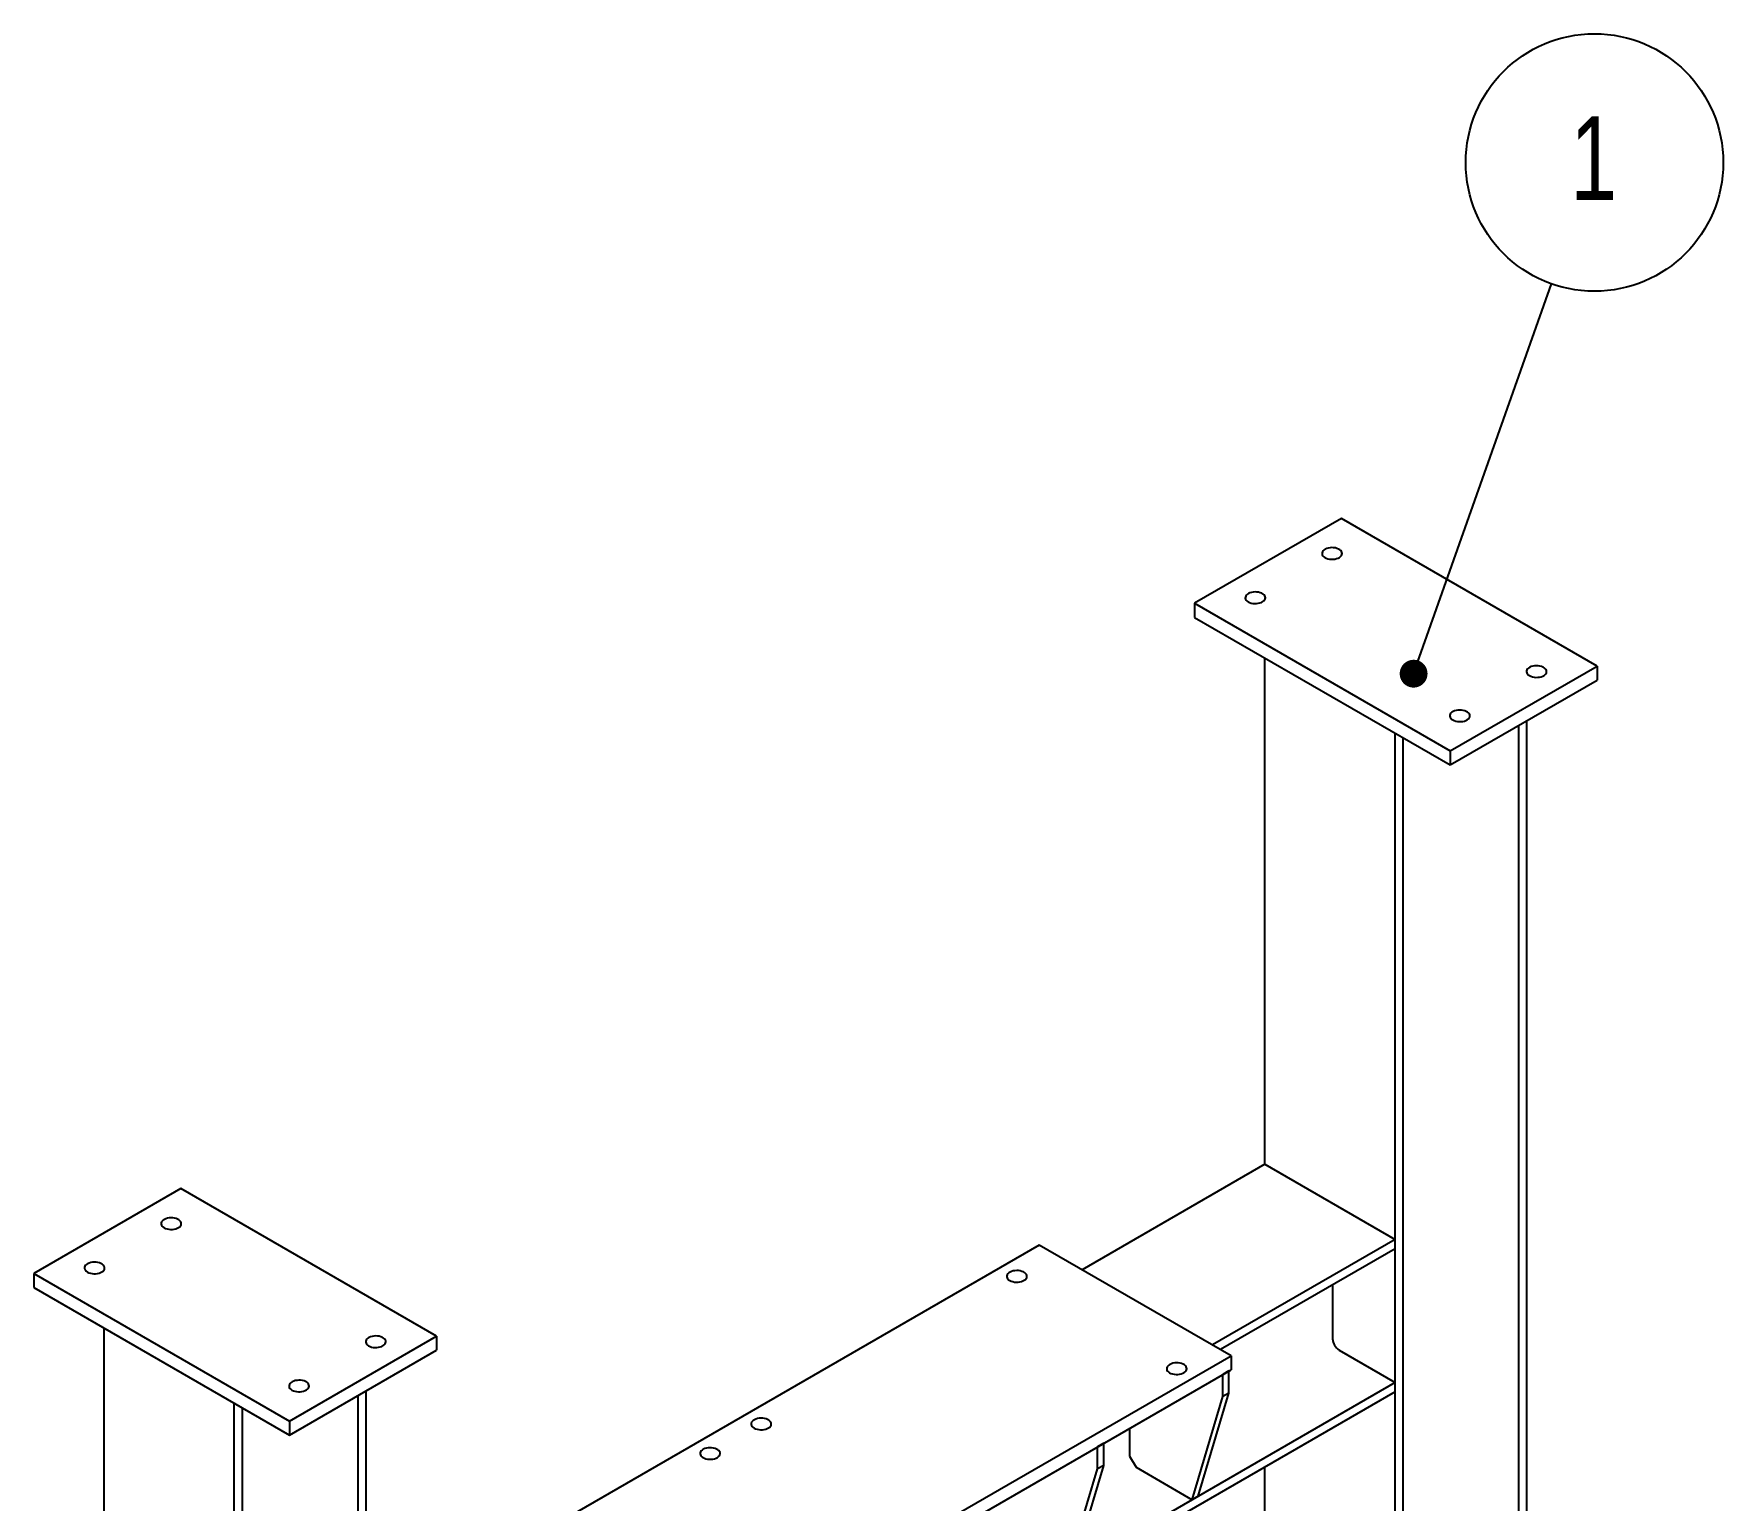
# Model space of a CAD drawing. Header units: millimetres. Extents: x 1293 to 41893, y 1011 to 26911.
# Drawn here: x 31567 to 33436, y 16482 to 18104 of the extents above; entities that cross this region are included whole.
import ezdxf

# ---------------------------------------------------------------- set-up
doc = ezdxf.new("R2010")
doc.units = ezdxf.units.MM
doc.header["$LTSCALE"] = 50
doc.layers.add('CAPA_1', color=7, linetype='Continuous')
doc.styles.add('SLDTEXTSTYLE0', font='TXT', dxfattribs={"width": 0.75})
doc.dimstyles.new('SLDDIMSTYLE3', dxfattribs={"dimtxt": 0.18, "dimasz": 30.769231, "dimexe": 0, "dimexo": 0.0625, "dimgap": 0, "dimtad": 0, "dimtih": 1, "dimtoh": 1, "dimdec": 0, "dimrnd": 1e-09, "dimzin": 0, "dimdsep": 46, "dimtxsty": 'Standard', "dimblk1": 'DOT', "dimblk2": 'DOT', "dimsah": 1, "dimcen": 0.09, "dimadec": 0, "dimazin": 0, "dimtfac": 30.769231, "dimtdec": 0, "dimtofl": 0, "dimtmove": 0, "dimatfit": 3, "dimldrblk": 'DOT', "dimfxl": 1, "dimfrac": 2, "dimtolj": 1, "dimtzin": 0, "dimarcsym": 0})

# ---------------------------------------------------------------- blocks, each defined once
blk = doc.blocks.new('SW_NOTE_0_101')
at = {"layer": 'CAPA_1', "color": 0}
blk.add_circle((47.5, 134.3), 142.4, dxfattribs=at)
at = {"layer": 'CAPA_1', "color": 0, "insert": (46.6, 185.5), "char_height": 92.6, "attachment_point": 2, "style": 'SLDTEXTSTYLE0'}
blk.add_mtext('1', dxfattribs=at)
blk = doc.blocks.new('_Dot')
at = {"color": 0, "linetype": 'ByBlock', "lineweight": -2}
blk.add_line((-0.5, 0), (-1, 0), dxfattribs=at)
at = {"color": 0, "linetype": 'ByBlock', "const_width": 0.5}
blk.add_lwpolyline([(-0.25, 0, 1), (0.25, 0, 1)], format="xyb", close=True, dxfattribs=at)

msp = doc.modelspace()

# ---------------------------------------------------------------- linework, layer by layer
at = {"color": 7, "linetype": 'Continuous', "lineweight": 25}
for p, q in [((33013.6123575, 17567.8475996), (32850.9777979, 17473.9606668)), ((33296.45507, 17404.5659773), (33013.6123575, 17567.8475996)), ((32850.9777979, 17473.9606668), (33133.8205103, 17310.6790444)), ((32850.9777979, 17473.9606668), (32850.9777979, 17458.4055643)), ((32850.9777979, 17458.4055643), (33133.8205103, 17295.123942)), ((32928.7751002, 16853.3749602), (32928.7751002, 17413.4941377)), ((33133.8205103, 17310.6790444), (33296.45507, 17404.5659773)), ((33296.45507, 17404.5659773), (33296.45507, 17389.0108748)), ((33133.8205103, 17295.123942), (33296.45507, 17389.0108748)), ((33218.6577677, 16341.5412554), (33218.6577677, 17344.0994482)), ((33072.8184083, 15705.0593701), (33072.8184083, 17330.3397059)), ((33081.7279538, 15710.2027412), (33081.7279538, 17325.1963348)), ((33209.7482223, 16340.9689533), (33209.7482223, 17338.9560771)), ((33133.8205103, 17310.6790444), (33133.8205103, 17295.123942)), ((32928.7751002, 16853.3749602), (32726.6677868, 16736.7008917)), ((32928.7751002, 16853.3749602), (33072.8184083, 16770.2205284)), ((31729.5064429, 16826.5490341), (31566.8718832, 16732.6621012)), ((32012.3491554, 16663.2674117), (31729.5064429, 16826.5490341)), ((32679.15085, 16764.1318354), (31972.0440689, 16355.9277795)), ((32891.2828844, 16641.6706187), (32679.15085, 16764.1318354)), ((33072.8184083, 16770.2205284), (32870.711095, 16653.5464599)), ((33072.8184083, 16759.9321142), (33072.8184083, 16770.2205284)), ((33072.8184083, 16759.9321142), (32879.6220886, 16648.4022528)), ((31566.8718832, 16732.6621012), (31849.7145957, 16569.3804789)), ((31566.8718832, 16732.6621012), (31566.8718832, 16717.1069988)), ((31566.8718832, 16717.1069988), (31849.7145957, 16553.8253764)), ((33003.5806336, 16719.9619977), (33003.5806336, 16660.3652045)), ((31644.6691855, 15596.9002203), (31644.6691855, 16672.1955721)), ((31849.7145957, 16569.3804789), (32012.3491554, 16663.2674117)), ((32012.3491554, 16663.2674117), (32012.3491554, 16647.7123093)), ((31849.7145957, 16553.8253764), (32012.3491554, 16647.7123093)), ((32184.1761032, 16233.4665628), (32891.2828844, 16641.6706187)), ((32891.2828844, 16641.6706187), (32891.2828844, 16626.1155162)), ((33010.7648385, 16647.9217966), (33072.8184083, 16612.0990333)), ((32184.1761032, 16217.9114603), (32891.2828844, 16626.1155162)), ((32888.9936262, 16624.7939556), (32882.2584341, 16620.9058119)), ((32882.2584341, 16596.4095876), (32882.2584341, 16620.9058119)), ((32888.9936262, 16600.2977312), (32888.9936262, 16624.7939556)), ((31925.6423077, 15774.8488323), (31925.6423077, 16597.6575115)), ((33072.8184083, 16612.0990333), (31934.5518531, 15954.9917379)), ((31934.5518531, 15769.7054612), (31934.5518531, 16602.8008826)), ((33072.8184083, 16601.8106191), (31934.5518531, 15944.7033236)), ((32848.214071, 16482.4377093), (32882.2584341, 16596.4095876)), ((32854.9492631, 16486.3258529), (32888.9936262, 16600.2977312)), ((32888.9936262, 16600.2977312), (32882.2584341, 16596.4095876)), ((33072.8184083, 16601.8106191), (33072.8184083, 16612.0990333)), ((31788.7124937, 14963.7608046), (31788.7124937, 16589.0411403)), ((31797.6220391, 15823.2804057), (31797.6220391, 16583.8977692)), ((31849.7145957, 16569.3804789), (31849.7145957, 16553.8253764)), ((32778.9762963, 16561.2823029), (32778.9762963, 16530.7038805)), ((32750.4006971, 16544.7859606), (32743.665505, 16540.897817)), ((32743.665505, 16516.4015926), (32743.665505, 16540.897817)), ((32750.4006971, 16520.2897363), (32750.4006971, 16544.7859606)), ((32778.9762963, 16530.7038805), (32786.1605012, 16518.2604726)), ((32709.6211419, 16402.4297143), (32743.665505, 16516.4015926)), ((32716.356334, 16406.3178579), (32750.4006971, 16520.2897363)), ((32750.4006971, 16520.2897363), (32743.665505, 16516.4015926)), ((32786.1605012, 16518.2604726), (32848.214071, 16482.4377093)), ((32928.7751002, 16188.9871063), (32928.7751002, 16518.6561872)), ((32854.9492631, 16486.3258529), (32848.214071, 16482.4377093))]:
    msp.add_line(p, q, dxfattribs=at)
at = {"color": 7, "linetype": 'Continuous', "lineweight": 25, "flags": 128}
for points in [[(32995.1480317, 17524.5320468), (32996.6773594, 17523.7949808), (32998.4100869, 17523.227401), (33000.2905231, 17522.8475497), (33002.258229, 17522.6676357), (33004.2499611, 17522.6934415), (33006.2017034, 17522.9241378), (33008.0507253, 17523.3523097), (33009.7375977, 17523.9641956), (33011.2081032, 17524.7401288), (33012.4149785, 17525.6551702), (33013.3194336, 17526.6799097), (33013.8923987, 17527.7814112), (33014.1154581, 17528.9242717), (33013.9814425, 17530.0717586), (33013.4946593, 17531.1869907), (33012.6707542, 17532.2341237), (33011.536208, 17533.1795017), (33010.1274861, 17533.9927396), (33008.4898659, 17534.6476991), (33006.6759819, 17535.1233294), (33004.7441338, 17535.4043434), (33002.7564128, 17535.4817089), (33000.7767059, 17535.3529395), (32998.8686426, 17535.0221738), (32997.0935494, 17534.500043), (32995.5084794, 17533.8033287), (32994.164378, 17532.9544239), (32993.1044458, 17531.9806132), (32992.3627499, 17530.9131956), (32991.9631289, 17529.7864787), (32991.918427, 17528.6366763), (32992.230081, 17527.5007438), (32992.8880741, 17526.4151912), (32993.8712578, 17525.4149088), (32995.1480317, 17524.5320468)], [(32910.295218, 17475.5475601), (32911.8245457, 17474.8104941), (32913.5572732, 17474.2429143), (32915.4377093, 17473.863063), (32917.4054153, 17473.6831489), (32919.3971473, 17473.7089548), (32921.3488896, 17473.9396511), (32923.1979115, 17474.367823), (32924.8847839, 17474.9797089), (32926.3552894, 17475.7556421), (32927.5621648, 17476.6706835), (32928.4666199, 17477.695423), (32929.039585, 17478.7969245), (32929.2626443, 17479.939785), (32929.1286288, 17481.0872719), (32928.6418456, 17482.202504), (32927.8179404, 17483.249637), (32926.6833943, 17484.195015), (32925.2746723, 17485.0082528), (32923.6370522, 17485.6632124), (32921.8231682, 17486.1388427), (32919.8913201, 17486.4198567), (32917.9035991, 17486.4972222), (32915.9238922, 17486.3684528), (32914.0158288, 17486.0376871), (32912.2407356, 17485.5155562), (32910.6556656, 17484.818842), (32909.3115643, 17483.9699372), (32908.2516321, 17482.9961265), (32907.5099361, 17481.9287089), (32907.1103152, 17480.801992), (32907.0656133, 17479.6521896), (32907.3772673, 17478.5162571), (32908.0352604, 17477.4307044), (32909.018444, 17476.4304221), (32910.295218, 17475.5475601)], [(33221.4222017, 17393.9067489), (33222.9515294, 17393.169683), (33224.6842569, 17392.6021031), (33226.564693, 17392.2222518), (33228.532399, 17392.0423378), (33230.5241311, 17392.0681436), (33232.4758733, 17392.2988399), (33234.3248952, 17392.7270118), (33236.0117677, 17393.3388977), (33237.4822732, 17394.1148309), (33238.6891485, 17395.0298723), (33239.5936036, 17396.0546118), (33240.1665687, 17397.1561133), (33240.3896281, 17398.2989738), (33240.2556125, 17399.4464607), (33239.7688293, 17400.5616929), (33238.9449242, 17401.6088258), (33237.810378, 17402.5542038), (33236.4016561, 17403.3674417), (33234.7640359, 17404.0224012), (33232.9501519, 17404.4980315), (33231.0183038, 17404.7790455), (33229.0305828, 17404.856411), (33227.0508759, 17404.7276416), (33225.1428125, 17404.3968759), (33223.3677194, 17403.8747451), (33221.7826494, 17403.1780308), (33220.438548, 17402.329126), (33219.3786158, 17401.3553153), (33218.6369199, 17400.2878977), (33218.2372989, 17399.1611808), (33218.192597, 17398.0113784), (33218.504251, 17396.8754459), (33219.1622441, 17395.7898933), (33220.1454277, 17394.7896109), (33221.4222017, 17393.9067489)], [(33136.569388, 17344.9222622), (33138.0987156, 17344.1851962), (33139.8314432, 17343.6176164), (33141.7118793, 17343.2377651), (33143.6795852, 17343.0578511), (33145.6713173, 17343.0836569), (33147.6230596, 17343.3143532), (33149.4720815, 17343.7425251), (33151.1589539, 17344.354411), (33152.6294594, 17345.1303442), (33153.8363347, 17346.0453856), (33154.7407899, 17347.0701251), (33155.3137549, 17348.1716266), (33155.5368143, 17349.3144871), (33155.4027988, 17350.461974), (33154.9160156, 17351.5772061), (33154.0921104, 17352.6243391), (33152.9575642, 17353.5697171), (33151.5488423, 17354.382955), (33149.9112221, 17355.0379145), (33148.0973381, 17355.5135448), (33146.1654901, 17355.7945588), (33144.1777691, 17355.8719243), (33142.1980622, 17355.7431549), (33140.2899988, 17355.4123892), (33138.5149056, 17354.8902584), (33136.9298356, 17354.1935441), (33135.5857343, 17353.3446393), (33134.5258021, 17352.3708286), (33133.7841061, 17351.303411), (33133.3844851, 17350.1766941), (33133.3397833, 17349.0268917), (33133.6514373, 17347.8909592), (33134.3094303, 17346.8054066), (33135.292614, 17345.8051242), (33136.569388, 17344.9222622)], [(31711.0421171, 16783.2334812), (31712.5714448, 16782.4964153), (31714.3041723, 16781.9288355), (31716.1846084, 16781.5489841), (31718.1523144, 16781.3690701), (31720.1440464, 16781.394876), (31722.0957887, 16781.6255722), (31723.9448106, 16782.0537442), (31725.6316831, 16782.66563), (31727.1021886, 16783.4415632), (31728.3090639, 16784.3566047), (31729.213519, 16785.3813441), (31729.7864841, 16786.4828457), (31730.0095435, 16787.6257062), (31729.8755279, 16788.7731931), (31729.3887447, 16789.8884252), (31728.5648395, 16790.9355582), (31727.4302934, 16791.8809362), (31726.0215715, 16792.694174), (31724.3839513, 16793.3491336), (31722.5700673, 16793.8247639), (31720.6382192, 16794.1057779), (31718.6504982, 16794.1831434), (31716.6707913, 16794.0543739), (31714.7627279, 16793.7236083), (31712.9876347, 16793.2014774), (31711.4025648, 16792.5047631), (31710.0584634, 16791.6558584), (31708.9985312, 16790.6820477), (31708.2568352, 16789.61463), (31707.8572143, 16788.4879132), (31707.8125124, 16787.3381107), (31708.1241664, 16786.2021783), (31708.7821595, 16785.1166256), (31709.7653431, 16784.1163433), (31711.0421171, 16783.2334812)], [(31626.1893033, 16734.2489945), (31627.718631, 16733.5119286), (31629.4513586, 16732.9443487), (31631.3317947, 16732.5644974), (31633.2995006, 16732.3845834), (31635.2912327, 16732.4103893), (31637.242975, 16732.6410855), (31639.0919969, 16733.0692575), (31640.7788693, 16733.6811433), (31642.2493748, 16734.4570765), (31643.4562501, 16735.372118), (31644.3607053, 16736.3968574), (31644.9336703, 16737.498359), (31645.1567297, 16738.6412194), (31645.0227141, 16739.7887063), (31644.535931, 16740.9039385), (31643.7120258, 16741.9510714), (31642.5774796, 16742.8964495), (31641.1687577, 16743.7096873), (31639.5311375, 16744.3646469), (31637.7172535, 16744.8402772), (31635.7854054, 16745.1212911), (31633.7976845, 16745.1986567), (31631.8179776, 16745.0698872), (31629.9099142, 16744.7391216), (31628.134821, 16744.2169907), (31626.549751, 16743.5202764), (31625.2056497, 16742.6713717), (31624.1457175, 16741.6975609), (31623.4040215, 16740.6301433), (31623.0044005, 16739.5034265), (31622.9596987, 16738.353624), (31623.2713527, 16737.2176916), (31623.9293457, 16736.1321389), (31624.9125294, 16735.1318566), (31626.1893033, 16734.2489945)], [(32646.5443886, 16724.8983231), (32648.0737163, 16724.1612572), (32649.8064438, 16723.5936773), (32651.6868799, 16723.213826), (32653.6545859, 16723.033912), (32655.6463179, 16723.0597179), (32657.5980602, 16723.2904141), (32659.4470821, 16723.7185861), (32661.1339546, 16724.3304719), (32662.6044601, 16725.1064051), (32663.8113354, 16726.0214466), (32664.7157905, 16727.046186), (32665.2887556, 16728.1476876), (32665.511815, 16729.290548), (32665.3777994, 16730.4380349), (32664.8910162, 16731.5532671), (32664.067111, 16732.6004), (32662.9325649, 16733.5457781), (32661.523843, 16734.3590159), (32659.8862228, 16735.0139755), (32658.0723388, 16735.4896058), (32656.1404907, 16735.7706197), (32654.1527697, 16735.8479853), (32652.1730628, 16735.7192158), (32650.2649994, 16735.3884502), (32648.4899063, 16734.8663193), (32646.9048363, 16734.169605), (32645.5607349, 16733.3207003), (32644.5008027, 16732.3468895), (32643.7591068, 16731.2794719), (32643.3594858, 16730.1527551), (32643.3147839, 16729.0029526), (32643.6264379, 16727.8670202), (32644.284431, 16726.7814675), (32645.2676146, 16725.7811852), (32646.5443886, 16724.8983231)], [(31937.3162871, 16652.6081833), (31938.8456147, 16651.8711174), (31940.5783423, 16651.3035376), (31942.4587784, 16650.9236863), (31944.4264844, 16650.7437722), (31946.4182164, 16650.7695781), (31948.3699587, 16651.0002744), (31950.2189806, 16651.4284463), (31951.905853, 16652.0403321), (31953.3763585, 16652.8162653), (31954.5832338, 16653.7313068), (31955.487689, 16654.7560462), (31956.060654, 16655.8575478), (31956.2837134, 16657.0004083), (31956.1496979, 16658.1478952), (31955.6629147, 16659.2631273), (31954.8390095, 16660.3102603), (31953.7044634, 16661.2556383), (31952.2957414, 16662.0688761), (31950.6581212, 16662.7238357), (31948.8442373, 16663.199466), (31946.9123892, 16663.48048), (31944.9246682, 16663.5578455), (31942.9449613, 16663.4290761), (31941.0368979, 16663.0983104), (31939.2618047, 16662.5761795), (31937.6767347, 16661.8794652), (31936.3326334, 16661.0305605), (31935.2727012, 16660.0567498), (31934.5310052, 16658.9893321), (31934.1313842, 16657.8626153), (31934.0866824, 16656.7128129), (31934.3983364, 16655.5768804), (31935.0563294, 16654.4913277), (31936.0395131, 16653.4910454), (31937.3162871, 16652.6081833)], [(32823.3210839, 16622.8473091), (32824.8504116, 16622.1102432), (32826.5831391, 16621.5426634), (32828.4635752, 16621.1628121), (32830.4312812, 16620.982898), (32832.4230132, 16621.0087039), (32834.3747555, 16621.2394002), (32836.2237774, 16621.6675721), (32837.9106499, 16622.2794579), (32839.3811554, 16623.0553911), (32840.5880307, 16623.9704326), (32841.4924858, 16624.9951721), (32842.0654509, 16626.0966736), (32842.2885103, 16627.2395341), (32842.1544947, 16628.387021), (32841.6677115, 16629.5022531), (32840.8438063, 16630.5493861), (32839.7092602, 16631.4947641), (32838.3005383, 16632.3080019), (32836.6629181, 16632.9629615), (32834.8490341, 16633.4385918), (32832.917186, 16633.7196058), (32830.929465, 16633.7969713), (32828.9497581, 16633.6682019), (32827.0416947, 16633.3374362), (32825.2666016, 16632.8153053), (32823.6815316, 16632.1185911), (32822.3374302, 16631.2696863), (32821.277498, 16630.2958756), (32820.5358021, 16629.2284579), (32820.1361811, 16628.1017411), (32820.0914792, 16626.9519387), (32820.4031332, 16625.8160062), (32821.0611263, 16624.7304535), (32822.0443099, 16623.7301712), (32823.3210839, 16622.8473091)], [(31852.4634733, 16603.6236966), (31853.992801, 16602.8866307), (31855.7255285, 16602.3190509), (31857.6059647, 16601.9391995), (31859.5736706, 16601.7592855), (31861.5654027, 16601.7850914), (31863.517145, 16602.0157876), (31865.3661669, 16602.4439596), (31867.0530393, 16603.0558454), (31868.5235448, 16603.8317786), (31869.7304201, 16604.7468201), (31870.6348752, 16605.7715595), (31871.2078403, 16606.8730611), (31871.4308997, 16608.0159216), (31871.2968841, 16609.1634085), (31870.8101009, 16610.2786406), (31869.9861958, 16611.3257736), (31868.8516496, 16612.2711516), (31867.4429277, 16613.0843894), (31865.8053075, 16613.739349), (31863.9914235, 16614.2149793), (31862.0595754, 16614.4959933), (31860.0718544, 16614.5733588), (31858.0921475, 16614.4445893), (31856.1840842, 16614.1138237), (31854.408991, 16613.5916928), (31852.823921, 16612.8949785), (31851.4798196, 16612.0460738), (31850.4198874, 16611.0722631), (31849.6781915, 16610.0048454), (31849.2785705, 16608.8781286), (31849.2338686, 16607.7283261), (31849.5455226, 16606.5923937), (31850.2035157, 16605.506841), (31851.1866994, 16604.5065587), (31852.4634733, 16603.6236966)], [(32363.7016761, 16561.6167008), (32365.2310038, 16560.8796348), (32366.9637313, 16560.312055), (32368.8441675, 16559.9322037), (32370.8118734, 16559.7522896), (32372.8036055, 16559.7780955), (32374.7553478, 16560.0087918), (32376.6043697, 16560.4369637), (32378.2912421, 16561.0488496), (32379.7617476, 16561.8247828), (32380.9686229, 16562.7398242), (32381.873078, 16563.7645637), (32382.4460431, 16564.8660652), (32382.6691025, 16566.0089257), (32382.5350869, 16567.1564126), (32382.0483037, 16568.2716447), (32381.2243986, 16569.3187777), (32380.0898524, 16570.2641557), (32378.6811305, 16571.0773935), (32377.0435103, 16571.7323531), (32375.2296263, 16572.2079834), (32373.2977782, 16572.4889974), (32371.3100572, 16572.5663629), (32369.3303503, 16572.4375935), (32367.422287, 16572.1068278), (32365.6471938, 16571.5846969), (32364.0621238, 16570.8879827), (32362.7180224, 16570.0390779), (32361.6580902, 16569.0652672), (32360.9163943, 16567.9978496), (32360.5167733, 16566.8711327), (32360.4720714, 16565.7213303), (32360.7837254, 16564.5853978), (32361.4417185, 16563.4998451), (32362.4249022, 16562.4995628), (32363.7016761, 16561.6167008)], [(32307.1331336, 16528.9603763), (32308.6624613, 16528.2233104), (32310.3951888, 16527.6557305), (32312.275625, 16527.2758792), (32314.2433309, 16527.0959652), (32316.235063, 16527.121771), (32318.1868053, 16527.3524673), (32320.0358272, 16527.7806393), (32321.7226996, 16528.3925251), (32323.1932051, 16529.1684583), (32324.4000804, 16530.0834997), (32325.3045355, 16531.1082392), (32325.8775006, 16532.2097407), (32326.10056, 16533.3526012), (32325.9665444, 16534.5000881), (32325.4797612, 16535.6153203), (32324.6558561, 16536.6624532), (32323.5213099, 16537.6078312), (32322.112588, 16538.4210691), (32320.4749678, 16539.0760286), (32318.6610838, 16539.551659), (32316.7292357, 16539.8326729), (32314.7415147, 16539.9100385), (32312.7618079, 16539.781269), (32310.8537445, 16539.4505033), (32309.0786513, 16538.9283725), (32307.4935813, 16538.2316582), (32306.1494799, 16537.3827534), (32305.0895477, 16536.4089427), (32304.3478518, 16535.3415251), (32303.9482308, 16534.2148082), (32303.9035289, 16533.0650058), (32304.2151829, 16531.9290733), (32304.873176, 16530.8435207), (32305.8563597, 16529.8432384), (32307.1331336, 16528.9603763)]]:
    msp.add_lwpolyline(points, dxfattribs=at)
at = {"color": 7, "linetype": 'Continuous', "lineweight": 25}
msp.add_arc((33019.1784292, 16661.0749907), 15.6139368, 182.6054784856, 237.39452166, dxfattribs=at)

# ---------------------------------------------------------------- block references
at = {"layer": 'CAPA_1'}
msp.add_blockref('SW_NOTE_0_101', (33245.7865278, 17827.1729556), dxfattribs=at)

# ---------------------------------------------------------------- leaders
msp.add_leader([(33093.2536059, 17396.0783437), (33245.7865278, 17827.1729556)], dimstyle='SLDDIMSTYLE3', dxfattribs=at)

doc.saveas('drawing.dxf')
